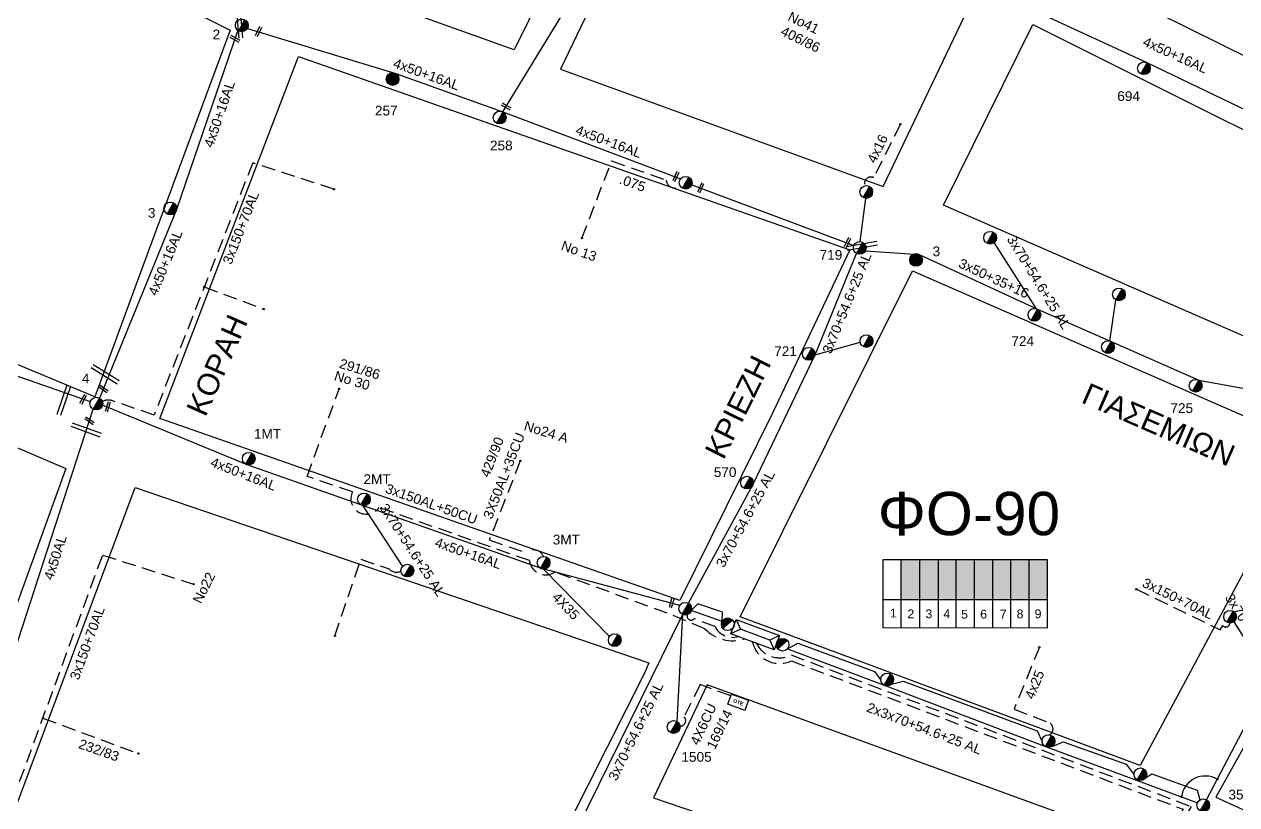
# Model space of a CAD drawing. Header units: millimetres. Extents: x 1020 to 3238, y 796 to 1818.
# Drawn here: x 1392.6 to 1616.9, y 939.5 to 1083.8 of the extents above; entities that cross this region are included whole.
import ezdxf
from ezdxf.enums import TextEntityAlignment as Align

# ---------------------------------------------------------------- set-up
doc = ezdxf.new("R2010")
doc.units = ezdxf.units.MM
doc.linetypes.add('DASHED', pattern=[19.05, 12.7, -6.35])
for name, color, linetype, lineweight in [('.075', 7, 'Continuous', 30), ('3x150+50', 7, 'Continuous', 30), ('3x150+70AL', 7, 'DASHED', 30), ('3x150AL+50CU', 7, 'Continuous', 30), ('3x50+35+16', 7, 'Continuous', 30), ('3x70+54.6+25 AL', 7, 'SYN_LINE', 30), ('4x16', 7, 'Continuous', 30), ('4x25', 7, 'Continuous', 30), ('4X35', 7, 'DASHED', 30), ('4x50+13_5', 7, 'Continuous', 30), ('4x50+16AL', 7, 'Continuous', 30), ('4x50AL', 7, 'Continuous', 30), ('4x6CU', 7, 'Continuous', 30), ('Υπόβαθρο ΔΕΗ', 7, 'Continuous', 30)]:
    doc.layers.add(name, color=color, linetype=linetype, lineweight=lineweight)
for name, color, linetype in [('3X50AL+35CU', 7, 'Continuous'), ('Pillar OTE', 7, 'Continuous'), ('text οδών', 7, 'Continuous'), ('text_kalodion', 7, 'Continuous'), ('ΑΓΝΩΣΤΟ ΥΠΟΓΕΙΟ ΚΑΛΩΔΙΟ', 7, 'DASHED'), ('Επιγραφές - Σχήματα', 7, 'Continuous'), ('Καλώδια ΧΤ   3x150AL+50CU', 7, 'DASHED'), ('Μηχανική τομή', 7, 'Continuous'), ('Στύλος Ξύλινος', 7, 'Continuous'), ('Στύλος Ξύλινος @ 1', 7, 'Continuous'), ('Στύλος ΦΜ', 7, 'Continuous'), ('Στύλος ΦΜ @ 1', 7, 'Continuous'), ('Συνδέσεις', 7, 'Continuous'), ('Τομή', 7, 'Continuous'), ('Υποσταθμός εναέριος 2 στύλων', 7, 'Continuous'), ('Υποσταθμός πόλεως', 7, 'Continuous')]:
    doc.layers.add(name, color=color, linetype=linetype)
doc.styles.add('arial', font='arial.ttf')
doc.styles.get("Standard").update_dxf_attribs({"font": 'arial.ttf'})
doc.linetypes.add('SYN_LINE', pattern='A,0.5,-0.0001,["/\\/\\/\\/",Standard,S=0.1,R=0,X=0,Y=-0.05],-0.25', length=0.7501)

# ---------------------------------------------------------------- blocks, each defined once
blk = doc.blocks.new('ΥΠΑΡΧΩΝ ΤΣΙΜΕΝΤΕΝΙΟΣ ΣΤΥΛΟΣ')
at = {"layer": 'Στύλος ΦΜ'}
blk.add_hatch(color=7, dxfattribs=at).paths.add_polyline_path([(-1.29, -2.28, 0.574793), (2.62, 0, 0.268822), (1.3, 2.27)])
at = {"layer": 'Στύλος ΦΜ', "color": 7}
blk.add_line((-1.29, -2.28), (1.3, 2.27), dxfattribs=at)
blk.add_circle((0, 0), 2.62, dxfattribs=at)
at = {"layer": 'Στύλος ΦΜ', "flags": 4}
for tag, p in [('ΑΡΙΘΜΟΣ', (-4.68, 8.05)), ('ΤΥΠΟΣ', (-4.91, 3.03))]:
    blk.add_attdef(tag, p, '', height=4, dxfattribs=at)
blk = doc.blocks.new('ΥΠΑΡΧΩΝ ΞΥΛΙΝΟΣ ΣΤΥΛΟΣ')
at = {"layer": 'Στύλος Ξύλινος'}
h = blk.add_hatch(color=7, dxfattribs=at)
h.paths.add_polyline_path([(-2.62, 0, 0.270008), (-1.29, -2.28), (1.3, 2.27, 0.576266)])
h.paths.add_polyline_path([(-1.29, -2.28, 0.574793), (2.62, 0, 0.268822), (1.3, 2.27)])
at = {"layer": 'Στύλος Ξύλινος', "color": 7}
blk.add_line((-1.29, -2.28), (1.3, 2.27), dxfattribs=at)
blk.add_circle((0, 0), 2.62, dxfattribs=at)
at = {"layer": 'Στύλος Ξύλινος', "flags": 4}
for tag, p in [('ΑΡΙΘΜΟΣ', (-4.91, 8.6)), ('ΤΥΠΟΣ', (-4.85, 3.39))]:
    blk.add_attdef(tag, p, '', height=4, dxfattribs=at)
blk = doc.blocks.new('ΥΠΟΣΤΑΘΜΟΣ ΕΝΑΕΡΙΟΣ ΕΠΙ 2 ΣΤΥΛΩΝ')
at = {"layer": 'Υποσταθμός εναέριος 2 στύλων', "linetype": 'Continuous'}
for points in [[(-11.97, -2.11, 0.574793), (-8.45, -0.07, 0.268822), (-9.64, 1.98)], [(9.68, -2.15, 0.574793), (13.19, -0.1, 0.268822), (12.01, 1.95)]]:
    blk.add_hatch(color=256, dxfattribs=at).paths.add_polyline_path(points)
for p, q in [((-11.97, -2.11), (-9.64, 1.98)), ((9.68, -2.15), (12.01, 1.95))]:
    blk.add_line(p, q, dxfattribs=at)
for centre in [(-10.81, -0.07), (10.84, -0.1)]:
    blk.add_circle(centre, 2.36, dxfattribs=at)
at = {"layer": 'Υποσταθμός πόλεως', "linetype": 'Continuous', "ltscale": 40}
blk.add_lwpolyline([(-8.57, 2.82), (8.57, 2.82), (8.57, -2.82), (-8.57, -2.82)], close=True, dxfattribs=at)
for points in [[(-5.75, 0), (-8.57, 2.82)], [(-8.57, -2.82), (-5.75, 0)], [(-5.75, 0), (5.75, 0)], [(5.75, 0), (8.57, 2.82)], [(8.57, -2.82), (5.75, 0)]]:
    blk.add_lwpolyline(points, dxfattribs=at)
at = {"layer": 'Υποσταθμός εναέριος 2 στύλων', "ltscale": 40, "flags": 1}
for tag, p in [('ΜΕΤΑΣΧΗΜΑΤΙΣΜΟΣ', (14.09, 2.51)), ('ΙΣΧΥΣ', (14.07, -0.28)), ('ΑΡΙΘΜΟΣ', (14.19, -3))]:
    blk.add_attdef(tag, p, '', height=1.8, dxfattribs=at)
blk = doc.blocks.new('ΤΟΜΗ')
at = {"layer": 'Τομή', "ltscale": 40}
for p, q in [((-5.68, 0), (17.06, 0)), ((-5.68, -2.77), (17.06, -2.77))]:
    blk.add_line(p, q, dxfattribs=at)
blk = doc.blocks.new('ΜΗΧΑΝΙΚΗ ΤΟΜΗ')
at = {"layer": 'Μηχανική τομή', "ltscale": 40}
for p, q in [((-1.89, 0.78), (5.68, 0.78)), ((-1.89, -0.78), (5.68, -0.78))]:
    blk.add_line(p, q, dxfattribs=at)
blk = doc.blocks.new('_ΣΥΝΔΕΣΗ')
at = {"layer": 'Συνδέσεις', "linetype": 'SYN_LINE', "ltscale": 40}
blk.add_hatch(color=256, dxfattribs=at).paths.add_polyline_path([(0.5, -0.01, 1), (-0.5, -0.01, 1)])
at = {"layer": 'Συνδέσεις'}
blk.add_circle((0, -0.01), 0.5, dxfattribs=at)
blk = doc.blocks.new('PILLAR ΟΤΕ')
at = {"layer": 'Pillar OTE', "ltscale": 40}
blk.add_lwpolyline([(-3.31, 2.02), (3.39, 2.02), (3.39, -1.99), (-3.31, -1.99)], close=True, dxfattribs=at)
at = {"layer": 'Pillar OTE', "insert": (-1.81, 0.71), "char_height": 1.3575, "width": 109.961, "attachment_point": 1}
blk.add_mtext('{\\fArial|b1|i0|c161|p34;OTE}', dxfattribs=at)

msp = doc.modelspace()

# ---------------------------------------------------------------- hatches: boundary and pattern name
at = {"layer": 'Καλώδια ΧΤ   3x150AL+50CU', "linetype": 'DASHED', "lineweight": -3, "ltscale": 0.2}
h = msp.add_hatch(color=30, dxfattribs=at)
h.dxf.hatch_style = 1
h.paths.add_polyline_path([(1558.27, 984.83), (1554.83, 984.83), (1554.83, 977.47), (1558.27, 977.46)])
h = msp.add_hatch(color=133, dxfattribs=at)
h.dxf.hatch_style = 1
h.paths.add_polyline_path([(1558.27, 977.46), (1561.71, 977.46), (1561.71, 984.83), (1558.27, 984.83)])
h = msp.add_hatch(color=62, dxfattribs=at)
h.dxf.hatch_style = 1
h.paths.add_polyline_path([(1565.01, 984.83), (1561.71, 984.83), (1561.71, 977.46), (1565.01, 977.46)])
h = msp.add_hatch(color=151, dxfattribs=at)
h.dxf.hatch_style = 1
h.paths.add_polyline_path([(1565.01, 977.46), (1568.39, 977.45), (1568.39, 984.83), (1565.01, 984.83)])
h = msp.add_hatch(color=173, dxfattribs=at)
h.dxf.hatch_style = 1
h.paths.add_polyline_path([(1568.39, 977.45), (1571.79, 977.45), (1571.79, 984.83), (1568.39, 984.83)])
h = msp.add_hatch(color=27, dxfattribs=at)
h.dxf.hatch_style = 1
h.paths.add_polyline_path([(1571.73, 977.45), (1575.13, 977.45), (1575.13, 984.83), (1571.73, 984.83)])
h = msp.add_hatch(color=85, dxfattribs=at)
h.dxf.hatch_style = 1
h.paths.add_polyline_path([(1575.07, 977.46), (1578.46, 977.45), (1578.46, 984.83), (1575.07, 984.83)])
h = msp.add_hatch(color=1, dxfattribs=at)
h.dxf.hatch_style = 1
h.paths.add_polyline_path([(1578.39, 977.45), (1581.78, 977.45), (1581.79, 984.83), (1578.39, 984.83)])

# ---------------------------------------------------------------- linework, layer by layer
at = {"layer": '.075', "color": 27, "linetype": 'DASHED', "lineweight": -3, "ltscale": 0.2}
msp.add_lwpolyline([(1495.77, 1044.26), (1501.25, 1058.56), (1511.36, 1055.01, 0.589051), (1513.97, 1053.88, -10.953175)], format="xyb", dxfattribs=at)
at = {"layer": '3x150+50', "color": 151, "linetype": 'DASHED', "lineweight": -3, "ltscale": 0.2}
msp.add_lwpolyline([(1524.68, 970.59, -0.35536), (1520.35, 972.44), (1516.51, 973.9, -0.822436), (1515.24, 974.62, -2.932619)], format="xyb", dxfattribs=at)
at = {"layer": '3x150+50', "color": 133, "linetype": 'DASHED', "lineweight": -3, "ltscale": 0.2}
msp.add_lwpolyline([(1527.28, 969.63, 0.478323), (1534.51, 966.1), (1607.03, 938.64), (1593.18, 914.25, 0.306721), (1590.04, 908.26), (1582.08, 893.04, 0.38175), (1578.22, 887.18), (1575.41, 881.82)], format="xyb", dxfattribs=at)
at = {"layer": '3x150+50', "color": 1, "linetype": 'DASHED', "lineweight": -3, "ltscale": 0.2}
msp.add_lwpolyline([(1528.08, 969.33, 0.42578), (1534.47, 967.19), (1608.47, 939.16), (1593.9, 913.5, 0.337965), (1591.07, 908.08), (1582.48, 891.64, 0.420096), (1580.43, 886.58), (1577.46, 880.71)], format="xyb", dxfattribs=at)
at = {"layer": '3x150+70AL', "color": 151, "lineweight": -3, "ltscale": 0.2}
msp.add_lwpolyline([(1449.86, 1053.32), (1434.86, 1058.21), (1416.61, 1011.56), (1408.88, 1014.2, 0.21189), (1407.02, 1014.04, 7.80724)], format="xyb", dxfattribs=at)
msp.add_lwpolyline([(1425.88, 1035.26), (1436.9, 1031.15)], dxfattribs=at)
at = {"layer": '3x150+70AL', "color": 85, "linetype": 'DASHED', "lineweight": -3, "ltscale": 0.2}
msp.add_lwpolyline([(1378.82, 915.63, -0.630067), (1382.55, 918.73), (1407.08, 985.66), (1423.88, 980.3)], format="xyb", dxfattribs=at)
at = {"layer": '3x150+70AL', "color": 85, "lineweight": -3, "ltscale": 0.2}
msp.add_lwpolyline([(1598.36, 979.33), (1613.87, 971.82), (1614.33, 972.64, 0.720547), (1615.62, 973.08, -1.170833)], format="xyb", dxfattribs=at)
at = {"layer": '3x150+70AL', "color": 85, "linetype": 'DASHED', "lineweight": -3, "ltscale": 0.2}
msp.add_lwpolyline([(1396.02, 955.5), (1413.68, 948.97)], dxfattribs=at)
at = {"layer": '3x150AL+50CU', "color": 27, "linetype": 'DASHED', "lineweight": -3, "ltscale": 0.2}
msp.add_lwpolyline([(1525.85, 970.16, -0.287861), (1518.52, 972.04), (1511.56, 974.91), (1490.75, 982.52, -0.555846), (1486.03, 984.63), (1458.23, 994.44, -0.916264), (1453.28, 997.33), (1444.91, 1000.22), (1450.83, 1016.38)], format="xyb", dxfattribs=at)
at = {"layer": '3x50+35+16', "color": 62, "lineweight": -3, "ltscale": 0.2}
msp.add_lwpolyline([(1548.23, 1041.95), (1558.17, 1041.26), (1580.07, 1031.11), (1593.67, 1025.14), (1609.9, 1018), (1648.46, 1010.97)], dxfattribs=at)
at = {"layer": '3X50AL+35CU', "color": 151, "linetype": 'DASHED', "lineweight": -3, "ltscale": 0.2}
msp.add_lwpolyline([(1484.34, 1003.08), (1478.62, 988.47), (1485.5, 986.05, -0.541612), (1488.63, 985.41, 142.7537)], format="xyb", dxfattribs=at)
at = {"layer": '3x70+54.6+25 AL', "color": 62, "linetype": 'SYN_LINE', "lineweight": -3, "ltscale": 10}
for points in [[(1579.89, 1031.2), (1572.05, 1043.46)], [(1593.44, 1025.24), (1594.53, 1032.84)], [(1538.89, 1022.67), (1547.25, 1025.02)]]:
    msp.add_lwpolyline(points, dxfattribs=at)
at = {"layer": '3x70+54.6+25 AL', "color": 62, "linetype": 'SYN_LINE', "lineweight": -3, "ltscale": 20}
for points in [[(1515.46, 976.75), (1527.38, 998.65), (1538.89, 1022.67), (1546.59, 1041.43)], [(1514.36, 974.67), (1513.31, 954.9)]]:
    msp.add_lwpolyline(points, dxfattribs=at)
at = {"layer": '3x70+54.6+25 AL', "color": 151, "linetype": 'SYN_LINE', "lineweight": -3, "ltscale": 15}
msp.add_lwpolyline([(1455.23, 994.79), (1462.55, 983.55)], dxfattribs=at)
at = {"layer": '3x70+54.6+25 AL', "color": 30, "linetype": 'SYN_LINE', "lineweight": -3, "ltscale": 5}
msp.add_lwpolyline([(1521.69, 973.38), (1521.74, 975.1), (1517.19, 976.65), (1516, 975.38)], dxfattribs=at)
at = {"layer": '3x70+54.6+25 AL', "color": 30, "linetype": 'SYN_LINE', "lineweight": -3, "ltscale": 20}
msp.add_lwpolyline([(1514.36, 974.67), (1495.01, 935.37)], dxfattribs=at)
at = {"layer": '3x70+54.6+25 AL', "color": 62, "linetype": 'SYN_LINE', "lineweight": -3, "ltscale": 7}
msp.add_lwpolyline([(1521.69, 973.38), (1516, 975.38)], dxfattribs=at)
at = {"layer": '3x70+54.6+25 AL', "color": 85, "linetype": 'SYN_LINE', "lineweight": -3, "ltscale": 15}
msp.add_lwpolyline([(1622.49, 963.83), (1616.42, 973.33)], dxfattribs=at)
at = {"layer": '3x70+54.6+25 AL', "color": 173, "linetype": 'SYN_LINE', "lineweight": -3, "ltscale": 15}
for points in [[(1533.77, 968.3), (1535.68, 969.37), (1549.91, 964.15), (1551.07, 962.52)], [(1553.02, 961.76), (1555.21, 962.35), (1579.99, 953.18), (1580.9, 951.18)], [(1582.74, 950.29), (1584.82, 951.1), (1596.45, 946.97), (1597.93, 945.02)]]:
    msp.add_lwpolyline(points, dxfattribs=at)
at = {"layer": '3x70+54.6+25 AL', "color": 85, "linetype": 'SYN_LINE', "lineweight": -3, "ltscale": 20}
msp.add_lwpolyline([(1533.77, 968.3), (1551.66, 961.62), (1581.5, 950.24), (1609.65, 939.86)], dxfattribs=at)
at = {"layer": '3x70+54.6+25 AL', "color": 173, "linetype": 'SYN_LINE', "lineweight": -3, "ltscale": 10}
msp.add_lwpolyline([(1600.06, 944.44), (1601.23, 945.21), (1609.62, 942.2), (1610.1, 940.37)], dxfattribs=at)
at = {"layer": '4x16', "color": 27, "linetype": 'DASHED', "lineweight": -3, "ltscale": 0.2}
msp.add_lwpolyline([(1554.68, 1065.34), (1549.74, 1055.47, 0.672386), (1548.11, 1053.96, 5.104162)], format="xyb", dxfattribs=at)
at = {"layer": '4x25', "color": 173, "linetype": 'DASHED', "lineweight": -3, "ltscale": 0.2}
msp.add_lwpolyline([(1580.39, 968.62), (1575.72, 957.18), (1582.14, 954.66, -0.63238), (1582.29, 952.42, -590.428419)], format="xyb", dxfattribs=at)
at = {"layer": '4X35', "color": 151, "linetype": 'Continuous', "lineweight": -3, "ltscale": 0.2}
msp.add_lwpolyline([(1488.65, 983.05), (1500.87, 970.59)], dxfattribs=at)
at = {"layer": '4x50+13_5', "color": 85, "lineweight": -3, "ltscale": 0.2}
msp.add_lwpolyline([(1611.31, 940.4), (1622.52, 961.8)], dxfattribs=at)
at = {"layer": '4x50+16AL', "color": 27, "lineweight": -3, "ltscale": 0.2}
for points in [[(1481.13, 1067.61), (1499.33, 1097.42), (1511.4, 1118.96)], [(1433.86, 1083.05), (1461.31, 1074.72), (1481.13, 1067.61), (1514.02, 1055.23)], [(1516.07, 1054.12), (1546.09, 1042.93)], [(1547.22, 1043.63), (1548.29, 1051.63)]]:
    msp.add_lwpolyline(points, dxfattribs=at)
at = {"layer": '4x50+16AL', "color": 1, "lineweight": -3, "ltscale": 0.2}
for points in [[(1664.44, 1042.65), (1628.61, 1063.11), (1600.33, 1076.71), (1571.04, 1090.26)], [(1432.07, 1082.72), (1420.75, 1049.56), (1406.49, 1014.69)]]:
    msp.add_lwpolyline(points, dxfattribs=at)
at = {"layer": '4x50+16AL', "color": 173, "lineweight": -3, "ltscale": 0.2}
msp.add_lwpolyline([(1307.25, 1054.57), (1341.55, 1038.26), (1377.22, 1023.65), (1404.79, 1014.04)], dxfattribs=at)
at = {"layer": '4x50+16AL', "color": 151, "lineweight": -3, "ltscale": 0.2}
msp.add_lwpolyline([(1513.85, 976.32), (1488.08, 983.21), (1454.84, 994.93), (1433.81, 1002.34), (1407.05, 1013.39)], dxfattribs=at)
at = {"layer": '4x50AL', "color": 85, "lineweight": -3, "ltscale": 0.2}
msp.add_lwpolyline([(1382.38, 914.77), (1384.03, 933.18), (1389.89, 965.19), (1405.32, 1012.64)], dxfattribs=at)
at = {"layer": '4x6CU', "color": 62, "linetype": 'DASHED', "lineweight": -3, "ltscale": 0.2}
msp.add_lwpolyline([(1523.29, 959.65), (1517.66, 961.7), (1514.65, 955.77, -0.692711), (1513.9, 954.02)], format="xyb", dxfattribs=at)
at = {"layer": 'Pillar OTE', "lineweight": -3, "ltscale": 40}
for points in [[(1551.5, 972.19), (1551.5, 984.83), (1581.84, 984.83), (1581.84, 972.16), (1551.5, 972.19)], [(1554.83, 972.18), (1554.83, 984.83)], [(1558.27, 972.18), (1558.27, 984.83)], [(1561.71, 972.18), (1561.71, 984.83)], [(1565.01, 972.17), (1565.01, 984.83)], [(1568.39, 972.17), (1568.39, 984.83)], [(1571.79, 972.17), (1571.79, 984.83)], [(1575.13, 972.16), (1575.13, 984.83)], [(1578.52, 972.16), (1578.52, 984.83)], [(1551.5, 977.47), (1581.84, 977.44)]]:
    msp.add_lwpolyline(points, dxfattribs=at)
at = {"layer": 'ΑΓΝΩΣΤΟ ΥΠΟΓΕΙΟ ΚΑΛΩΔΙΟ', "color": 151, "linetype": 'DASHED', "lineweight": -3, "ltscale": 0.2}
msp.add_lwpolyline([(1450.05, 970.73), (1454.84, 984.88), (1460.08, 983.12, 0.360734), (1462.29, 982.72, -11.36598)], format="xyb", dxfattribs=at)
at = {"layer": 'Υπόβαθρο ΔΕΗ', "color": 7, "lineweight": -3}
for points in [[(1650.84, 1128.32), (1611.25, 1149.13), (1584.58, 1094.76), (1625.42, 1074.48)], [(1472.64, 1138.08), (1504.46, 1122.09), (1483.24, 1079.13), (1450.09, 1090.99)], [(1512.17, 1117.94), (1491.79, 1075.53), (1551.48, 1053.83), (1568.43, 1089.4)], [(1579.18, 1083.81), (1652.74, 1047.05), (1637.05, 1017.97), (1562.68, 1050.39)], [(1443.32, 1077.88), (1545.33, 1042.1), (1531.08, 1012.01), (1513.89, 977.29), (1417.69, 1010.89)], [(1250.3, 1065.45), (1300.49, 1044.37), (1400.27, 1001.65), (1373.43, 927.55), (1305.68, 944.75), (1270.89, 953.74), (1192.57, 973.36)], [(1556.92, 1038.23), (1630.72, 1005.91), (1599.02, 946.72), (1525.05, 974.24)], [(1413.08, 998.17), (1508.16, 965.75), (1507.38, 963.92), (1475.7, 901.14), (1388.01, 924.37), (1387.1, 928.64)], [(1518.93, 961.68), (1509, 940.78), (1582.85, 915.63), (1592.82, 934.79)]]:
    msp.add_lwpolyline(points, close=True, dxfattribs=at)
for points in [[(1315.85, 1052.37), (1342.81, 1125.86), (1396.11, 1099.97), (1430.65, 1082.75), (1422.3, 1060.11), (1413.49, 1036.23), (1405.63, 1014.91), (1315.85, 1052.37)], [(1678.53, 931.71), (1622.11, 957.09), (1613.05, 940.9), (1708.69, 897.26), (1711.2, 897.52), (1757.39, 908.37), (1769.57, 928.14), (1644.16, 999.93), (1625.11, 963.49), (1678.53, 939.34)]]:
    msp.add_lwpolyline(points, dxfattribs=at)
at = {"layer": 'Υπόβαθρο ΔΕΗ', "lineweight": -3}
msp.add_arc((1611.08, 940.36), 4.44, 60.0319, 172.2141, dxfattribs=at)

# ---------------------------------------------------------------- block references
at = {"layer": 'Pillar OTE', "xscale": 0.5, "yscale": 0.5, "zscale": 0.5, "rotation": 340}
msp.add_blockref('PILLAR ΟΤΕ', (1524.63, 958.44), dxfattribs=at)
at = {"layer": 'Μηχανική τομή', "lineweight": -3}
for p, xscale, yscale, zscale, rotation in [((1432.01, 1080.86), 0.2499999999999678, 0.2499999999999678, 0.2499999999999678, 150.4929909168303), ((1436.07, 1082.9), 0.2499999999999678, 0.2499999999999678, 0.2499999999999678, 245.6193879607516), ((1482.19, 1068.35), 0.2499999999999678, 0.2499999999999678, 0.2499999999999678, 150.4929909168303), ((1513.32, 1056.06), 0.2499999999999678, 0.2499999999999678, 0.2499999999999678, 245.6193879607516), ((1517.9, 1053.99), 0.2499999999999678, 0.2499999999999678, 0.2499999999999678, 245.6193879607516), ((1545.05, 1043.88), 0.2499999999999678, 0.2499999999999678, 0.2499999999999678, 245.6193879607516), ((1407.58, 1016.09), 0.2499999999999677, 0.2499999999999677, 0.2499999999999677, 145.0153048089944), ((1403.27, 1014.08), 0.2499999999999677, 0.2499999999999677, 0.2499999999999677, 61.7442470611804), ((1407.95, 1012.66), 0.2499999999999677, 0.2499999999999677, 0.2499999999999677, 74.02456761277536), ((1405.04, 1010.2), 0.2499999999999677, 0.2499999999999677, 0.2499999999999677, 145.0153048089944), ((1512.28, 976.43), 0.2499999999999677, 0.2499999999999677, 0.2499999999999677, 74.02456761277536)]:
    msp.add_blockref('ΜΗΧΑΝΙΚΗ ΤΟΜΗ', p, dxfattribs=dict(at, xscale=xscale, yscale=yscale, zscale=zscale, rotation=rotation))
at = {"layer": 'Στύλος Ξύλινος @ 1', "lineweight": -3, "ltscale": 40}
ref = msp.add_blockref('ΥΠΑΡΧΩΝ ΞΥΛΙΝΟΣ ΣΤΥΛΟΣ', (1460.73, 1073.7), dxfattribs=dict(at, xscale=0.4499999999996234, yscale=0.4499999999996234, zscale=0.4499999999996234))
ref.add_attrib('ΤΥΠΟΣ', '257', (1457.46, 1066.96), dxfattribs={"layer": 'Στύλος Ξύλινος', "height": 1.8, "flags": 4})
ref = msp.add_blockref('ΥΠΑΡΧΩΝ ΞΥΛΙΝΟΣ ΣΤΥΛΟΣ', (1557.58, 1040.24), dxfattribs=dict(at, xscale=0.4499999999996234, yscale=0.4499999999996234, zscale=0.4499999999996234))
ref.add_attrib('ΤΥΠΟΣ', '3', (1560.64, 1040.93), dxfattribs={"layer": 'Στύλος Ξύλινος', "height": 1.8, "flags": 4})
at = {"layer": 'Στύλος ΦΜ @ 1', "lineweight": -3, "ltscale": 40}
ref = msp.add_blockref('ΥΠΑΡΧΩΝ ΤΣΙΜΕΝΤΕΝΙΟΣ ΣΤΥΛΟΣ', (1432.83, 1083.61), dxfattribs=dict(at, xscale=0.4499999999998084, yscale=0.4499999999998084, zscale=0.4499999999998084))
ref.add_attrib('ΤΥΠΟΣ', '2', (1427.43, 1081.04), dxfattribs={"layer": 'Στύλος ΦΜ', "height": 1.8, "flags": 4})
ref = msp.add_blockref('ΥΠΑΡΧΩΝ ΤΣΙΜΕΝΤΕΝΙΟΣ ΣΤΥΛΟΣ', (1599.74, 1075.69), dxfattribs=dict(at, xscale=0.4500000000001698, yscale=0.4500000000001698, zscale=0.4500000000001698))
ref.add_attrib('ΤΥΠΟΣ', '694', (1594.81, 1069.64), dxfattribs={"layer": 'Στύλος ΦΜ', "height": 1.8, "rotation": 360, "flags": 4})
ref = msp.add_blockref('ΥΠΑΡΧΩΝ ΤΣΙΜΕΝΤΕΝΙΟΣ ΣΤΥΛΟΣ', (1480.54, 1066.58), dxfattribs=dict(at, xscale=0.4499999999999463, yscale=0.4499999999999463, zscale=0.4499999999999463))
ref.add_attrib('ΤΥΠΟΣ', '258', (1478.75, 1060.51), dxfattribs={"layer": 'Στύλος ΦΜ', "height": 1.8, "flags": 4})
for p, xscale, yscale, zscale in [((1514.96, 1054.52), 0.4499999999999463, 0.4499999999999463, 0.4499999999999463), ((1548.36, 1052.81), 0.4499999999999463, 0.4499999999999463, 0.4499999999999463), ((1571.29, 1044.35), 0.4499999999999518, 0.4499999999999518, 0.4499999999999518), ((1595.11, 1033.87), 0.4499999999999518, 0.4499999999999518, 0.4499999999999518), ((1548.41, 1025.24), 0.4499999999999518, 0.4499999999999518, 0.4499999999999518), ((1593.09, 1024.12), 0.4499999999999518, 0.4499999999999518, 0.4499999999999518), ((1463.46, 982.8), 0.4499999999999463, 0.4499999999999463, 0.4499999999999463), ((1514.87, 975.73), 0.4499999999999463, 0.4499999999999463, 0.4499999999999463), ((1615.69, 974.25), 0.4499999999999518, 0.4499999999999518, 0.4499999999999518), ((1501.84, 969.93), 0.4499999999999463, 0.4499999999999463, 0.4499999999999463), ((1552.24, 962.65), 0.4500000000000908, 0.4500000000000908, 0.4500000000000908), ((1582.08, 951.26), 0.4500000000000908, 0.4500000000000908, 0.4500000000000908), ((1599.1, 945.12), 0.4500000000000908, 0.4500000000000908, 0.4500000000000908)]:
    msp.add_blockref('ΥΠΑΡΧΩΝ ΤΣΙΜΕΝΤΕΝΙΟΣ ΣΤΥΛΟΣ', p, dxfattribs=dict(at, xscale=xscale, yscale=yscale, zscale=zscale))
ref = msp.add_blockref('ΥΠΑΡΧΩΝ ΤΣΙΜΕΝΤΕΝΙΟΣ ΣΤΥΛΟΣ', (1419.59, 1049.76), dxfattribs=dict(at, xscale=0.4499999999998084, yscale=0.4499999999998084, zscale=0.4499999999998084))
ref.add_attrib('ΤΥΠΟΣ', '3', (1415.45, 1048.04), dxfattribs={"layer": 'Στύλος ΦΜ', "height": 1.8, "flags": 4})
ref = msp.add_blockref('ΥΠΑΡΧΩΝ ΤΣΙΜΕΝΤΕΝΙΟΣ ΣΤΥΛΟΣ', (1547.17, 1042.46), dxfattribs=dict(at, xscale=0.4499999999999463, yscale=0.4499999999999463, zscale=0.4499999999999463))
ref.add_attrib('ΤΥΠΟΣ', '719', (1539.73, 1040.28), dxfattribs={"layer": 'Στύλος ΦΜ', "height": 1.8, "flags": 4})
ref = msp.add_blockref('ΥΠΑΡΧΩΝ ΤΣΙΜΕΝΤΕΝΙΟΣ ΣΤΥΛΟΣ', (1579.48, 1030.09), dxfattribs=dict(at, xscale=0.4499999999999518, yscale=0.4499999999999518, zscale=0.4499999999999518))
ref.add_attrib('ΤΥΠΟΣ', '724', (1575.21, 1024.33), dxfattribs={"layer": 'Στύλος ΦΜ', "height": 1.8, "flags": 4})
ref = msp.add_blockref('ΥΠΑΡΧΩΝ ΤΣΙΜΕΝΤΕΝΙΟΣ ΣΤΥΛΟΣ', (1537.73, 1022.88), dxfattribs=dict(at, xscale=0.4499999999999463, yscale=0.4499999999999463, zscale=0.4499999999999463))
ref.add_attrib('ΤΥΠΟΣ', '721', (1531.33, 1022.47), dxfattribs={"layer": 'Στύλος ΦΜ', "height": 1.8, "flags": 4})
ref = msp.add_blockref('ΥΠΑΡΧΩΝ ΤΣΙΜΕΝΤΕΝΙΟΣ ΣΤΥΛΟΣ', (1405.91, 1013.67), dxfattribs=dict(at, xscale=0.4499999999998084, yscale=0.4499999999998084, zscale=0.4499999999998084))
ref.add_attrib('ΤΥΠΟΣ', '4', (1403.25, 1017.42), dxfattribs={"layer": 'Στύλος ΦΜ', "height": 1.8, "flags": 4})
ref = msp.add_blockref('ΥΠΑΡΧΩΝ ΤΣΙΜΕΝΤΕΝΙΟΣ ΣΤΥΛΟΣ', (1609.32, 1016.97), dxfattribs=dict(at, xscale=0.4499999999999518, yscale=0.4499999999999518, zscale=0.4499999999999518))
ref.add_attrib('ΤΥΠΟΣ', '725', (1604.64, 1011.94), dxfattribs={"layer": 'Στύλος ΦΜ', "height": 1.8, "flags": 4})
ref = msp.add_blockref('ΥΠΑΡΧΩΝ ΤΣΙΜΕΝΤΕΝΙΟΣ ΣΤΥΛΟΣ', (1434.11, 1003.48), dxfattribs=dict(at, xscale=0.4499999999999507, yscale=0.4499999999999507, zscale=0.4499999999999507))
ref.add_attrib('ΤΥΠΟΣ', '1MT', (1435.07, 1007.18), dxfattribs={"layer": 'Στύλος ΦΜ', "height": 1.8, "flags": 4})
ref = msp.add_blockref('ΥΠΑΡΧΩΝ ΤΣΙΜΕΝΤΕΝΙΟΣ ΣΤΥΛΟΣ', (1455.42, 995.95), dxfattribs=dict(at, xscale=0.4499999999999507, yscale=0.4499999999999507, zscale=0.4499999999999507))
ref.add_attrib('ΤΥΠΟΣ', '2MT', (1455.34, 998.81), dxfattribs={"layer": 'Στύλος ΦΜ', "height": 1.8, "flags": 4})
ref = msp.add_blockref('ΥΠΑΡΧΩΝ ΤΣΙΜΕΝΤΕΝΙΟΣ ΣΤΥΛΟΣ', (1526.28, 999.06), dxfattribs=dict(at, xscale=0.4499999999999463, yscale=0.4499999999999463, zscale=0.4499999999999463))
ref.add_attrib('ΤΥΠΟΣ', '570', (1520.16, 1000.1), dxfattribs={"layer": 'Στύλος ΦΜ', "height": 1.8, "flags": 4})
ref = msp.add_blockref('ΥΠΑΡΧΩΝ ΤΣΙΜΕΝΤΕΝΙΟΣ ΣΤΥΛΟΣ', (1488.66, 984.23), dxfattribs=dict(at, xscale=0.4499999999999463, yscale=0.4499999999999463, zscale=0.4499999999999463))
ref.add_attrib('ΤΥΠΟΣ', '3MT', (1490.36, 987.62), dxfattribs={"layer": 'Στύλος ΦΜ', "height": 1.8, "flags": 4})
ref = msp.add_blockref('ΥΠΑΡΧΩΝ ΤΣΙΜΕΝΤΕΝΙΟΣ ΣΤΥΛΟΣ', (1512.73, 953.87), dxfattribs=dict(at, xscale=0.4499999999999463, yscale=0.4499999999999463, zscale=0.4499999999999463))
ref.add_attrib('ΤΥΠΟΣ', '1505', (1514.17, 947.44), dxfattribs={"layer": 'Στύλος ΦΜ', "height": 1.8, "flags": 4})
ref = msp.add_blockref('ΥΠΑΡΧΩΝ ΤΣΙΜΕΝΤΕΝΙΟΣ ΣΤΥΛΟΣ', (1610.72, 939.38), dxfattribs=dict(at, xscale=0.4500000000000908, yscale=0.4500000000000908, zscale=0.4500000000000908))
ref.add_attrib('ΤΥΠΟΣ', '354', (1615.38, 940.46), dxfattribs={"layer": 'Στύλος ΦΜ', "height": 1.8, "flags": 4})
at = {"layer": 'Συνδέσεις', "lineweight": -3, "xscale": 0.25, "yscale": 0.25, "zscale": 0.25}
for p in [(1554.68, 1065.34), (1449.86, 1053.32), (1495.77, 1044.27), (1425.89, 1035.26), (1436.9, 1031.15), (1450.83, 1016.39), (1484.34, 1003.09), (1423.89, 980.3), (1598.36, 979.34), (1450.05, 970.74), (1580.39, 968.62), (1396.02, 955.5), (1413.68, 948.97), (1613.3, 944.21), (1606.68, 940.96)]:
    msp.add_blockref('_ΣΥΝΔΕΣΗ', p, dxfattribs=at)
at = {"layer": 'Τομή', "lineweight": -3}
for p, xscale, yscale, zscale, rotation in [((1432.22, 1082.65), 0.2499999999999995, 0.2499999999999995, 0.2499999999999995, 95.03550765237243), ((1546.15, 1042.97), 0.2499999999999995, 0.2499999999999995, 0.2499999999999995, 10.39586486466482), ((1408.59, 1018.02), 0.2499999999999997, 0.2499999999999997, 0.2499999999999997, 148.2430677970015), ((1399.14, 1013.09), 0.2499999999999997, 0.2499999999999997, 0.2499999999999997, 71.27935598873732), ((1405.27, 1007.97), 0.2499999999999997, 0.2499999999999997, 0.2499999999999997, 160.2076015829615)]:
    msp.add_blockref('ΤΟΜΗ', p, dxfattribs=dict(at, xscale=xscale, yscale=yscale, zscale=zscale, rotation=rotation))
at = {"layer": 'Υποσταθμός εναέριος 2 στύλων', "lineweight": -3, "xscale": 0.5000000000000717, "yscale": 0.5000000000000717, "zscale": 0.5000000000000717, "rotation": 159.5973631814555}
msp.add_blockref('ΥΠΟΣΤΑΘΜΟΣ ΕΝΑΕΡΙΟΣ ΕΠΙ 2 ΣΤΥΛΩΝ', (1527.81, 970.93), dxfattribs=at)

# ---------------------------------------------------------------- texts
at = {"lineweight": -3, "ltscale": 30, "char_height": 1.63, "width": 11.2573, "attachment_point": 1}
for s, insert in [('1', (1552.75, 975.75)), ('2', (1555.99, 975.61)), ('3', (1559.32, 975.61)), ('4', (1562.62, 975.61)), ('5', (1565.92, 975.53)), ('6', (1569.44, 975.56)), ('7', (1573.07, 975.56)), ('8', (1576.19, 975.59)), ('9', (1579.52, 975.61))]:
    msp.add_mtext(s, dxfattribs=dict(at, insert=insert))
at = {"layer": 'text οδών', "lineweight": -3}
for s, rotation, p in [('ΚΟΡΑΗ', 66.0473, (1428.24, 1020.79)), ('ΚΡΙΕΖΗ', 63.6637, (1524.63, 1013.06)), ('ΓΙΑΣΕΜΙΩΝ', 336.4518, (1602.47, 1009.8))]:
    msp.add_text(s, height=4, rotation=rotation, dxfattribs=at).set_placement(p, align=Align.MIDDLE_CENTER)
at = {"layer": 'text_kalodion', "linetype": 'Continuous', "lineweight": -3, "ltscale": 0.2}
for s, rotation, p in [('4x50+16AL', 335.5538, (1605.56, 1078.14)), ('4x50+16AL', 340.244, (1467, 1074.59)), ('4x50+16AL', 71.1554, (1428.68, 1067.22)), ('4x50+16AL', 339.3907, (1500.71, 1062.16)), ('4x16', 63.8686, (1550.43, 1060.82)), ('.075', 340.6158, (1505.14, 1054.45)), ('3x150+70AL', 68.6364, (1432.64, 1046.2)), ('4x50+16AL', 67.764, (1418.68, 1039.74)), ('3x70+54.6+25 AL', 301.7322, (1580.29, 1036.13)), ('3x70+54.6+25 AL', 67.689, (1544.78, 1032.27)), ('3x50+35+16', 335.1318, (1571.99, 1036.84)), ('429/90', 68.6207, (1479.13, 1003.79)), ('3X50AL+35CU', 68.6207, (1481.33, 1000.33)), ('4x50+16AL', 338.8448, (1433.16, 1000.66)), ('3x70+54.6+25 AL', 61.4283, (1526, 992.36)), ('3x150AL+50CU', 340.5518, (1467.92, 995.12)), ('3x70+54.6+25 AL', 303.077, (1464.4, 986.61)), ('4x50AL', 71.9843, (1398.31, 985.24)), ('4x50+16AL', 340.5753, (1474.73, 986)), ('3x150+70AL', 334.1293, (1606.03, 977.62)), ('4X35', 314.4354, (1492.79, 976.25)), ('3x70+54.6+25 AL', 302.5893, (1620.76, 969.88)), ('3x150+70AL', 69.8741, (1404.23, 969.38)), ('4x25', 67.786, (1579.51, 961.7)), ('3x70+54.6+25 AL', 63.7939, (1505.73, 953.06)), ('4X6CU', 65, (1518.22, 954.39)), ('2x3x70+54.6+25 AL', 339.1173, (1559.12, 953.6))]:
    msp.add_text(s, height=1.8, rotation=rotation, dxfattribs=at).set_placement(p, align=Align.MIDDLE_CENTER)
at = {"layer": 'Επιγραφές - Σχήματα', "lineweight": -3, "insert": (1550.48, 997.34), "char_height": 8, "width": 23.3325, "attachment_point": 1, "style": 'arial'}
msp.add_mtext('ΦO-90', dxfattribs=at)
at = {"layer": 'Υπόβαθρο ΔΕΗ', "lineweight": -3, "char_height": 1.8, "width": 9.1232, "attachment_point": 1, "style": 'arial'}
for s, insert, rotation in [('No41\\P406/86', (1534.48, 1086.24), 333.8283), ('No 13', (1492.35, 1043.86), 340.6478), ('291/86', (1451.24, 1022.05), 343.1418), ('No 30', (1450.3, 1019.78), 343.1418), ('No24 A', (1485.4, 1010.51), 343.1418), ('No22', (1423.67, 977.34), 63.1955), ('169/14', (1518.75, 950.34), 64.6141), ('232/83', (1403.07, 951.71), 340.5777)]:
    msp.add_mtext(s, dxfattribs=dict(at, insert=insert, rotation=rotation))

doc.saveas('drawing.dxf')
